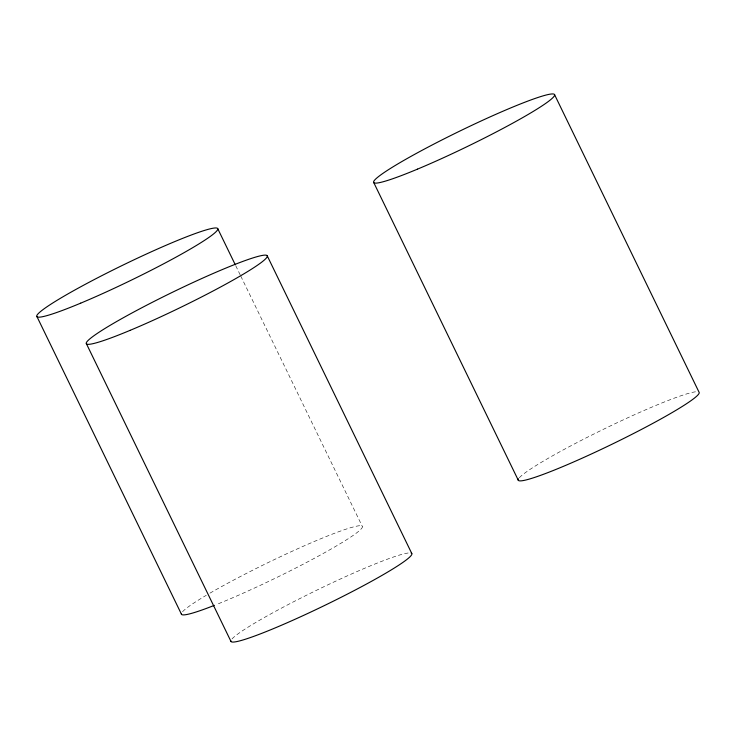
<?xml version="1.0" encoding="UTF-8"?>
<svg xmlns="http://www.w3.org/2000/svg" width="736" height="736" viewBox="0 0 736 736"><rect width="100%" height="100%" fill="white"/><g stroke="black" fill="none" stroke-linecap="round" stroke-linejoin="round"><path stroke-width="0.55" stroke-dasharray="3.68 2.76" d="M235.759 265.76L240.276 275.062M240.782 276.101L362.268 526.295M232.024 638.949A100.538 8.584 -25.9 0 1 316.498 590.3A100.538 8.584 -25.9 0 1 408.655 552.948M519.34 477.765A100.538 8.584 -25.9 0 1 607.044 427.542A100.538 8.584 -25.9 0 1 697.47 391.708M209.944 593.161A100.538 8.584 -25.9 0 1 334.558 533.269A100.538 8.584 -25.9 0 1 340.391 543.582A100.538 8.584 -25.9 0 1 216.384 604.55M182.528 611.782A100.538 8.584 -25.9 0 1 206.282 595.304"/><path stroke-width="1.1" d="M554.493 94.521L699.08 392.279A100.538 8.584 -25.9 0 1 607.117 446.586A100.538 8.584 -25.9 0 1 518.54 478.823M373.732 182.537L518.319 480.295M267.177 255.705L411.764 553.463M217.681 228.537L235.253 264.721M86.406 343.721L230.994 641.479M36.92 316.554L181.507 614.312M411.185 553.067A100.538 8.584 -25.9 0 1 326.26 604.652A100.538 8.584 -25.9 0 1 230.874 640.854M214.369 605.351A100.538 8.584 -25.9 0 1 181.387 613.686M130.171 330.326A100.538 8.584 -25.9 0 0 267.297 256.33A100.538 8.584 -25.9 0 0 132.912 312.487A100.538 8.584 -25.9 0 0 130.171 330.326M417.496 169.133A100.538 8.584 -25.9 0 0 554.613 95.146A100.538 8.584 -25.9 0 0 420.228 151.303A100.538 8.584 -25.9 0 0 417.496 169.133M80.684 303.158A100.538 8.584 -25.9 0 0 217.801 229.163A100.538 8.584 -25.9 0 0 83.416 285.32A100.538 8.584 -25.9 0 0 80.684 303.158"/></g></svg>
